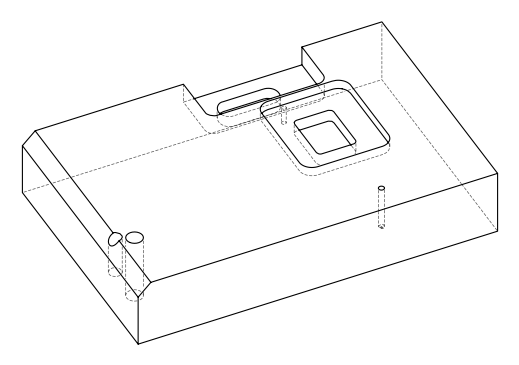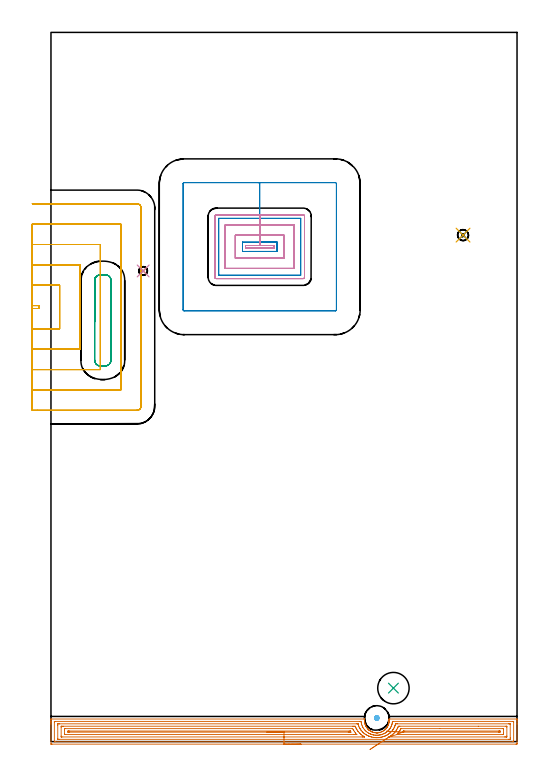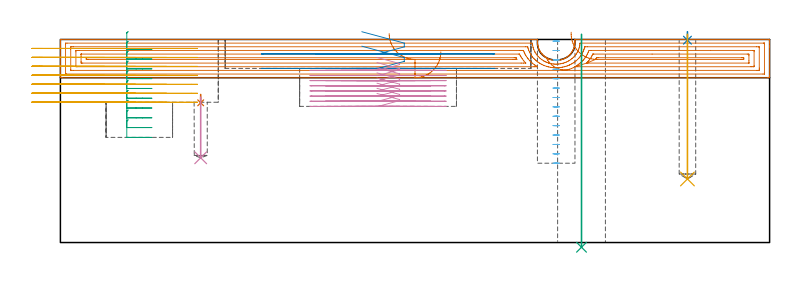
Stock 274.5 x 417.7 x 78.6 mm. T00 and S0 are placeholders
(PLAN: 11 operations, 9 tool changes, 48.8 min)
(1 AREA_MILL | FG_CHAMFER_SURFACE | UGT0205_001 | 13.25 min | 30067 mm3)
(2 MILL_RECTANGULAR_POCKET | POCKET_RECTANGULAR_STRAIGHT | UGT0201_006 | Follow Part, ap 7, ae 75% | 2.6 min | 135118 mm3)
(3 MILL_RECTANGULAR_POCKET_1 | POCKET_RECTANGULAR_STRAIGHT_1 | UGT0201_008 | Follow Part, ap 4, ae 75% | 3.52 min | 63625 mm3)
(4 MILL_RECTANGULAR_POCKET_2 | POCKET_RECTANGULAR_STRAIGHT_2 | NXT0201_009 | Follow Part, ap 2, ae 75% | 7.86 min | 40320 mm3)
(5 MILL_SLOT | SLOT_PARTIAL_RECTANGULAR | UGT0201_008 | Follow Part, ap 4, ae 75% | 20.2 min | 162502 mm3)
(6 MILL_BLIND_HOLE_FROM_SOLID_MATERIAL | STEP1POCKET | NXT0201_011 | Spiral | 0.67 min | 7564 mm3)
(7 SPOT_DRILL | STEP1POCKET_1 | NXT0321_9005460120000 | 0.03 min | 0 mm3)
(8 SPOT_DRILL_1 | STEP1POCKET_2 | NXT0321_9005460120000 | 0.03 min | 10 mm3)
(9 INDEXABLE_INSERT_DRILL_THROUGH_HOLE_FROM_SOLID | STEP1HOLE | NXT0302_008 | 0.33 min | 21091 mm3)
(10 DRILL_BLIND_HOLE_INTO_CENTER | STEP1POCKET_1 | NXT0301_022 | 0.1 min | 425 mm3)
(11 DRILL_BLIND_HOLE_INTO_CENTER_1 | STEP1POCKET_2 | UGT0301_186 | 0.23 min | 1664 mm3)
(TOOL UGT0205_001 | Chamfer Mill 20 x 3 x 45 deg. | D20 FL50 Z2)
(TOOL UGT0201_006 | End Mill 28 mm | D28 FL25 Z2)
(TOOL UGT0201_008 | End Mill 16 mm | D16 FL32 Z4)
(TOOL NXT0201_009 | ENDMILL 8mm [2P460-0800-NA 1630] | D8 FL26 Z6)
(TOOL NXT0201_011 | ENDMILL 12mm [2P460-1200-NA 1630] | D12 FL38 Z6)
(TOOL NXT0321_9005460120000 | NC Spot Drill, 142deg, 12mm, Carbide, Uncoated | D12 PA142 FL30 Z2)
(TOOL NXT0302_008 | Index. Insert Drill 18.5mm [880-D1850L25-05] | D18.5 PA176 FL93 Z2)
(TOOL NXT0301_022 | Carbide Drill 5.1mm [860.1-0510-015A1-MM 2214] | D5.1 PA140 FL28 Z2)
(TOOL UGT0301_186 | Twist Drill 6.4 mm | D6.4 PA118 FL61 Z2)
(OP 1 AREA_MILL)
G17 G21 G94 G90
T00 M6
G54
G17 G0 G90 X147.25 Y-1.5 S1061 M3
G43 Z88.6 H0
Z73.8
G94 G1 X147.212 Z72.928 F250.
X147.098 Z72.064
X146.909 Z71.212
X146.647 Z70.38
X146.313 Z69.574
X145.91 Z68.8
X145.442 Z68.064
X144.91 Z67.372
X144.321 Z66.729
X143.678 Z66.14
X142.986 Z65.608
X142.25 Z65.14
X141.476 Z64.737
X140.67 Z64.403
X139.838 Z64.141
X138.987 Z63.952
X138.122 Z63.838
X137.25 Z63.8
X0.614
X0.109 Y-1.495 Z63.803
X0.01 Y-1.492 Z63.806
X0. Y-1.388 Z63.909
Y10.284 Z75.578
Y10.832 Z76.129
Y11.161 Z76.457
Y11.709 Z77.005
Y12.037 Z77.332
Y12.694 Z77.994
Y13.011 Z78.31
X0.003 Y13.158 Z78.45
X0.01 Y13.298 Z78.589
X0.167 Y13.3 Z78.6
X184.582
X184.695 Y13.295 Z78.591
Y13.204 Z78.501
X184.693 Y13.156 Z78.453
X184.677 Y12.914 Z78.212
X184.666 Y12.756 Z78.054
X184.662 Y12.476 Z77.774
X184.659 Y12.309 Z77.608
X184.679 Y11.863 Z77.161
X184.713 Y11.547 Z76.844
X184.726 Y11.418 Z76.714
X184.77 Y11.161 Z76.455
X184.801 Y10.971 Z76.266
X184.809 Y10.937 Z76.232
X184.905 Y10.524 Z75.823
X185.028 Y10.122 Z75.421
X185.042 Y10.075 Z75.374
X185.206 Y9.633 Z74.929
X185.304 Y9.407 Z74.701
X185.32 Y9.369 Z74.664
X185.383 Y9.233 Z74.532
X185.442 Y9.107 Z74.406
X185.475 Y9.05 Z74.349
X185.521 Y8.969 Z74.266
X185.554 Y8.91 Z74.209
X185.651 Y8.739 Z74.038
X185.943 Y8.288 Z73.586
X186.262 Y7.848 Z73.145
X186.335 Y7.759 Z73.056
X186.368 Y7.723 Z73.021
X186.433 Y7.654 Z72.95
X186.486 Y7.595 Z72.894
X186.665 Y7.403 Z72.702
X186.705 Y7.361 Z72.658
X186.717 Y7.348 Z72.645
X187.12 Y6.954 Z72.253
X187.227 Y6.862 Z72.161
X187.261 Y6.836 Z72.135
X187.341 Y6.777 Z72.073
X187.48 Y6.669 Z71.969
X187.558 Y6.609 Z71.909
X187.666 Y6.529 Z71.826
X187.732 Y6.485 Z71.781
X187.856 Y6.401 Z71.696
X188.12 Y6.22 Z71.52
X188.134 Y6.212 Z71.512
X188.388 Y6.062 Z71.36
X188.6 Y5.954 Z71.25
X188.697 Y5.904 Z71.201
X188.948 Y5.786 Z71.086
X189.012 Y5.757 Z71.056
X189.087 Y5.728 Z71.027
X189.456 Y5.586 Z70.883
X189.493 Y5.574 Z70.871
X189.904 Y5.44 Z70.737
X190.349 Y5.328 Z70.624
X190.797 Y5.244 Z70.542
X191.409 Y5.171 Z70.466
X191.542 Y5.164 Z70.457
X191.549 Z70.456
X191.689 Y5.159
X191.96 Y5.163
X191.993 Y5.166 Z70.457
X192.143 Y5.17
X192.172 Y5.171
X192.391 Z70.466
X192.509 Y5.181 Z70.478
X192.582 Y5.189 Z70.483
X192.619 Y5.195 Z70.487
X192.889 Y5.228 Z70.526
X193.029 Y5.247 Z70.545
X193.474 Y5.333 Z70.629
X193.922 Y5.448 Z70.747
X194.367 Y5.591 Z70.891
X194.816 Y5.772 Z71.072
X195.089 Y5.9 Z71.2
X195.259 Y5.98 Z71.279
X195.298 Y6.001 Z71.299
X195.413 Y6.062 Z71.36
X195.787 Y6.29 Z71.587
X196.152 Y6.532 Z71.83
X196.42 Y6.738 Z72.037
X196.678 Y6.954 Z72.254
X197.044 Y7.295 Z72.595
X197.296 Y7.566 Z72.865
X197.533 Y7.846 Z73.146
X197.68 Y8.044 Z73.344
X197.936 Y8.391 Z73.69
X198.089 Y8.64 Z73.939
X198.149 Y8.739 Z74.038
X198.272 Y8.969 Z74.267
X198.385 Y9.181 Z74.48
X198.487 Y9.407 Z74.705
X198.588 Y9.632 Z74.93
X198.831 Y10.284 Z75.582
X198.87 Y10.424 Z75.723
X198.898 Y10.524 Z75.823
X198.952 Y10.762 Z76.06
X198.999 Y10.97 Z76.267
X199.03 Y11.161 Z76.455
X199.074 Y11.418 Z76.714
X199.093 Y11.597 Z76.894
X199.121 Y11.864 Z77.16
X199.129 Y12.037 Z77.334
X199.141 Y12.311 Z77.607
X199.137 Y12.561 Z77.857
X199.134 Y12.757 Z78.053
X199.123 Y12.914 Z78.208
X199.112 Y13.123 Z78.417
X199.108 Y13.297 Z78.589
X199.317 Y13.3 Z78.6
X274.333
X274.49 Y13.298 Z78.589
X274.497 Y13.158 Z78.45
X274.5 Y13.011 Z78.31
Y12.694 Z77.994
Y12.037 Z77.332
Y10.832 Z76.129
Y10.284 Z75.578
Y-0.84 Z64.457
X274.496 Y-1.114 Z64.183
X274.49 Y-1.492 Z63.805
X274.275 Y-1.496 Z63.802
X273.886 Y-1.5 Z63.8
X137.25
Y-0.086 Z65.214
X2.4 Y-0.085 Z65.215
X2.244 Y-0.084 Z65.216
X2.049 Y-0.079 Z65.221
X2.009 Y-0.077 Z65.223
X2.005 Y-0.05 Z65.25
X2.003 Y-0.019 Z65.281
X2. Y0.155 Z65.455
Y11.553 Z76.853
X2.001 Y11.684 Z76.984
X2.005 Y11.789 Z77.089
X2.01 Y11.857 Z77.157
X2.016 Y11.879 Z77.179
X2.555 Y11.885 Z77.185
X181.902
X182.058 Y11.884 Z77.184
X182.664 Y11.879 Z77.179
X182.748 Y11.207 Z76.507
X182.756 Y11.161 Z76.461
X182.795 Y10.922 Z76.222
X182.944 Y10.284 Z75.584
X182.997 Y10.086 Z75.386
X183.232 Y9.407 Z74.707
X183.54 Y8.677 Z73.977
X183.618 Y8.53 Z73.83
X183.688 Y8.404 Z73.704
X184.166 Y7.654 Z72.954
X184.582 Y7.089 Z72.389
X184.865 Y6.777 Z72.077
X185.475 Y6.16 Z71.46
X185.773 Y5.9 Z71.2
X186.368 Y5.458 Z70.758
X187.041 Y5.023 Z70.323
X187.261 Y4.9 Z70.2
X187.534 Y4.755 Z70.055
X187.948 Y4.567 Z69.867
X188.154 Y4.481 Z69.781
X188.296 Y4.426 Z69.726
X188.605 Y4.313 Z69.613
X189.038 Y4.164 Z69.464
X189.047 Y4.161 Z69.461
X189.095 Y4.146 Z69.446
X189.767 Y3.981 Z69.281
X189.94 Y3.946 Z69.246
X190.19 Y3.9 Z69.2
X190.833 Y3.811 Z69.111
X191.219 Y3.767 Z69.067
X191.726 Y3.751 Z69.051
X192.124 Y3.756 Z69.056
X192.619 Y3.771 Z69.071
X192.967 Y3.805 Z69.105
X193.512 Y3.881 Z69.181
X193.739 Y3.923 Z69.223
X194.043 Y3.982 Z69.282
X194.405 Y4.068 Z69.368
X194.468 Y4.084 Z69.384
X194.696 Y4.146 Z69.446
X195.212 Y4.315 Z69.615
X195.298 Y4.346 Z69.646
X195.787 Y4.544 Z69.844
X196.191 Y4.728 Z70.028
X196.394 Y4.824 Z70.124
X196.761 Y5.023 Z70.323
X196.963 Y5.143 Z70.443
X197.084 Y5.218 Z70.518
X197.497 Y5.494 Z70.794
X197.977 Y5.852 Z71.152
X198.004 Y5.873 Z71.173
X198.035 Y5.9 Z71.2
X198.469 Y6.294 Z71.594
X198.87 Y6.687 Z71.987
X198.914 Y6.734 Z72.034
X198.952 Y6.777 Z72.077
X199.314 Y7.218 Z72.518
X199.646 Y7.654 Z72.954
X199.695 Y7.721 Z73.021
X199.763 Y7.82 Z73.12
X200.027 Y8.271 Z73.571
X200.165 Y8.53 Z73.83
X200.327 Y8.854 Z74.154
X200.569 Y9.407 Z74.707
X200.594 Y9.468 Z74.768
X200.656 Y9.632 Z74.932
X200.816 Y10.127 Z75.427
X200.859 Y10.284 Z75.584
X200.982 Y10.841 Z76.141
X201.035 Y11.161 Z76.461
X201.115 Y11.732 Z77.032
X201.13 Y11.833 Z77.133
X201.142 Y11.879 Z77.179
X201.704 Y11.885 Z77.185
X272.1
X272.256 Y11.884 Z77.184
X272.451 Y11.879 Z77.179
X272.491 Y11.877 Z77.177
X272.495 Y11.85 Z77.15
X272.497 Y11.819 Z77.119
X272.5 Y11.645 Z76.945
Y0.247 Z65.547
X272.499 Y0.116 Z65.416
X272.495 Y0.011 Z65.311
X272.49 Y-0.057 Z65.243
X272.484 Y-0.079 Z65.221
X271.945 Y-0.086 Z65.214
X137.25
Y1.328 Z66.628
X5.079 Y1.329 Z66.629
X4.374 Y1.331 Z66.631
X4.186 Y1.335 Z66.635
X4.01 Y1.34 Z66.64
X4.005 Y1.516 Z66.816
X4.001 Y1.698 Z66.998
X4. Y9.589 Z74.889
X4.005 Y10.284 Z75.584
X4.007 Y10.46 Z75.76
X4.186 Y10.464 Z75.764
X4.889 Y10.47 Z75.77
X5.079 Y10.471 Z75.771
X180.116
X180.82 Y10.47 Z75.77
X180.856 Y10.468 Z75.768
X180.86 Y10.466 Z75.766
X180.881 Y10.41 Z75.71
X180.913 Y10.284 Z75.584
X181.009 Y9.889 Z75.189
X181.169 Y9.407 Z74.707
X181.25 Y9.171 Z74.471
X181.519 Y8.53 Z73.83
X181.635 Y8.261 Z73.561
X181.902 Y7.763 Z73.063
X181.969 Y7.654 Z72.954
X182.073 Y7.486 Z72.786
X182.413 Y6.972 Z72.272
X182.554 Y6.777 Z72.077
X182.795 Y6.452 Z71.752
X183.292 Y5.9 Z71.2
X183.688 Y5.495 Z70.795
X183.933 Y5.26 Z70.56
X184.203 Y5.023 Z70.323
X184.582 Y4.733 Z70.033
X184.923 Y4.48 Z69.78
X185.419 Y4.146 Z69.446
X185.475 Y4.11 Z69.41
X185.581 Y4.042 Z69.342
X186.144 Y3.727 Z69.027
X186.368 Y3.611 Z68.911
X187.118 Y3.27 Z68.57
X187.261 Y3.212 Z68.512
X187.358 Y3.174 Z68.474
X188.154 Y2.902 Z68.202
X188.679 Y2.754 Z68.054
X189.047 Y2.661 Z67.961
X189.822 Y2.508 Z67.808
X189.94 Y2.49 Z67.79
X190.648 Y2.393 Z67.693
X190.833 Y2.373 Z67.673
X190.855 Y2.371 Z67.671
X191.306 Y2.349 Z67.649
X191.726 Y2.333 Z67.633
X191.787 Y2.332 Z67.632
X192.619 Y2.35 Z67.65
X192.661 Y2.352 Z67.652
X193.194 Y2.393 Z67.693
X193.476 Y2.428 Z67.728
X193.512 Y2.433 Z67.733
X193.908 Y2.495 Z67.795
X194.241 Y2.554 Z67.854
X194.405 Y2.586 Z67.886
X194.97 Y2.715 Z68.015
X195.298 Y2.8 Z68.1
X195.665 Y2.909 Z68.209
X196.191 Y3.082 Z68.382
X196.33 Y3.134 Z68.434
X196.677 Y3.27 Z68.57
X196.96 Y3.392 Z68.692
X197.084 Y3.448 Z68.748
X197.563 Y3.676 Z68.976
X197.977 Y3.901 Z69.201
X198.134 Y3.993 Z69.293
X198.384 Y4.146 Z69.446
X198.87 Y4.466 Z69.766
X199.192 Y4.707 Z70.007
X199.598 Y5.023 Z70.323
X199.687 Y5.098 Z70.398
X199.763 Y5.165 Z70.465
X200.147 Y5.523 Z70.823
X200.529 Y5.9 Z71.2
X200.591 Y5.964 Z71.264
X200.656 Y6.036 Z71.336
X200.993 Y6.447 Z71.747
X201.25 Y6.777 Z72.077
X201.377 Y6.946 Z72.246
X201.549 Y7.187 Z72.487
X201.728 Y7.478 Z72.778
X201.829 Y7.654 Z72.954
X202.044 Y8.045 Z73.345
X202.281 Y8.53 Z73.83
X202.332 Y8.639 Z73.939
X202.442 Y8.895 Z74.195
X202.584 Y9.268 Z74.568
X202.631 Y9.407 Z74.707
X202.8 Y9.933 Z75.233
X202.928 Y10.434 Z75.734
X202.937 Y10.456 Z75.756
X202.941 Y10.463 Z75.763
X202.955 Y10.465 Z75.765
X203.146 Y10.47 Z75.77
X203.335 Y10.471 Z75.771
X204.037 Y10.472 Z75.772
X269.421 Y10.471 Z75.771
X270.126 Y10.469 Z75.769
X270.314 Y10.465 Z75.765
X270.49 Y10.46 Z75.76
X270.495 Y10.284 Z75.584
X270.499 Y10.103 Z75.403
X270.5 Y2.211 Z67.511
X270.495 Y1.516 Z66.816
X270.493 Y1.34 Z66.64
X270.314 Y1.335 Z66.635
X269.611 Y1.33 Z66.63
X269.421 Y1.329 Z66.629
X137.25 Y1.328 Z66.628
Y2.743 Z68.043
X6.508
X6.137 Y2.747 Z68.047
X6.07 Y2.75 Z68.05
X6.01 Y2.755 Z68.055
X6.008 Y2.847 Z68.147
X6. Y3.242 Z68.542
X6.001 Y8.53 Z73.83
X6.01 Y8.955 Z74.255
X6.016 Y9.051 Z74.351
X6.15 Y9.053 Z74.353
X6.33 Y9.056 Z74.356
X6.865 Y9.057 Z74.357
X7.221
X177.793
X178.33 Y9.056 Z74.356
X178.689 Y9.055 Z74.355
X179.223 Y9.05 Z74.35
X179.431 Y8.53 Z73.83
X179.566 Y8.193 Z73.493
X179.719 Y7.855 Z73.155
X179.824 Y7.654 Z72.954
X180.116 Y7.128 Z72.428
X180.342 Y6.777 Z72.077
X180.75 Y6.154 Z71.454
X180.94 Y5.9 Z71.2
X181.009 Y5.811 Z71.111
X181.718 Y5.023 Z70.323
X181.902 Y4.832 Z70.132
X182.252 Y4.49 Z69.79
X182.634 Y4.146 Z69.446
X182.795 Y4.015 Z69.315
X183.407 Y3.546 Z68.846
X183.688 Y3.354 Z68.654
X183.817 Y3.27 Z68.57
X184.174 Y3.042 Z68.342
X184.582 Y2.784 Z68.084
X184.621 Y2.749 Z68.049
X184.582 Y2.748 Z68.048
X184.223 Y2.744 Z68.044
X183.688 Y2.743 Z68.043
X183.332
X137.25
Y4.157 Z69.457
X8.641
X8.209 Y4.164 Z69.464
X8.01 Y4.171 Z69.471
X8.007 Y4.286 Z69.586
X8.001 Y4.785 Z70.085
X8. Y6.777 Z72.077
X8.002 Y7.414 Z72.714
X8.009 Y7.628 Z72.928
X8.012 Y7.637 Z72.937
X8.018 Y7.639 Z72.939
X8.045 Y7.642 Z72.942
X8.1 Y7.643 Z72.943
X8.21
X177.448
X177.66 Y7.636 Z72.936
X177.707 Y7.628 Z72.928
X177.941 Y7.159 Z72.459
X178.16 Y6.777 Z72.077
X178.33 Y6.487 Z71.787
X178.717 Y5.9 Z71.2
X179.223 Y5.178 Z70.478
X179.351 Y5.023 Z70.323
X180.116 Y4.163 Z69.463
Y4.16 Z69.46
X180.104 Y4.159 Z69.459
X179.223 Y4.157 Z69.457
X178.341
X137.25
Y5.571 Z70.871
X10.772
X10.437 Y5.573 Z70.873
X10.103 Y5.576 Z70.876
X10.016 Y5.578 Z70.878
X10.01 Y5.643 Z70.943
X10.005 Y5.757 Z71.057
X10.003 Y5.9 Z71.2
X10.007 Y6.115 Z71.415
X10.01 Y6.216 Z71.516
X10.109 Y6.222 Z71.522
X10.437 Y6.225 Z71.525
X10.996 Y6.228 Z71.528
X175.651 Y6.229 Z71.529
X176.211 Y6.227 Z71.527
X176.287 Y6.224 Z71.524
X176.301 Y6.222 Z71.522
X176.322 Y6.198 Z71.498
X176.344 Y6.166 Z71.466
X176.702 Y5.58 Z70.88
X176.544 Y5.577 Z70.877
X175.985 Y5.572 Z70.872
X175.651 Y5.571 Z70.871
X175.093
X137.25
X136.378 Z70.909
X135.514 Z71.023
X134.662 Z71.212
X133.83 Z71.474
X133.024 Z71.808
X132.25 Z72.211
X131.514 Z72.68
X130.822 Z73.211
X130.179 Z73.8
X129.59 Z74.443
X129.058 Z75.135
X128.59 Z75.871
X128.187 Z76.645
X127.853 Z77.451
X127.591 Z78.283
X127.402 Z79.135
X127.288 Z80.
X127.25 Z80.871
G0 Z88.6
X187.808 Y-4.699
Z72.006
G1 X188.186 Y-4.451 Z71.261
X188.618 Y-4.168 Z70.557
X189.099 Y-3.853 Z69.901
X189.625 Y-3.507 Z69.298
X190.194 Y-3.134 Z68.752
X190.801 Y-2.736 Z68.267
X191.44 Y-2.316 Z67.847
X192.108 Y-1.878 Z67.496
X192.799 Y-1.425 Z67.216
X193.507 Y-0.96 Z67.008
X194.228 Y-0.487 Z66.875
X194.956 Y-0.01 Z66.818
X195.685 Y0.469 Z66.837
X196.41 Y0.944 Z66.932
X197.126 Y1.414 Z67.102
X197.826 Y1.873 Z67.347
X198.506 Y2.319 Z67.663
X199.16 Y2.748 Z68.048
X199.185 Y2.765 Z68.065
X199.244 Y2.8 Z68.1
X199.309 Y2.839 Z68.139
X199.576 Y3.001 Z68.301
X199.763 Y3.116 Z68.416
X199.858 Y3.177 Z68.477
X199.997 Y3.27 Z68.57
X200.382 Y3.539 Z68.839
X200.656 Y3.741 Z69.041
X200.886 Y3.921 Z69.221
X201.163 Y4.146 Z69.446
X201.368 Y4.324 Z69.624
X201.549 Y4.487 Z69.787
X201.825 Y4.752 Z70.052
X202.098 Y5.023 Z70.323
X202.264 Y5.198 Z70.498
X202.442 Y5.394 Z70.694
X202.673 Y5.674 Z70.974
X202.852 Y5.9 Z71.2
X203.058 Y6.172 Z71.472
X203.335 Y6.548 Z71.848
X203.426 Y6.688 Z71.988
X203.479 Y6.777 Z72.077
X203.751 Y7.246 Z72.546
X203.969 Y7.654 Z72.954
X204.055 Y7.824 Z73.124
X204.229 Y8.186 Z73.486
X204.332 Y8.428 Z73.728
X204.375 Y8.53 Z73.83
X204.592 Y9.05 Z74.35
X205.122 Y9.054 Z74.354
X205.479 Y9.056 Z74.356
X251.672 Y9.057 Z74.357
X267.992
X268.363 Y9.053 Z74.353
X268.43 Y9.05 Z74.35
X268.49 Y9.045 Z74.345
X268.492 Y8.953 Z74.253
X268.5 Y8.558 Z73.858
X268.499 Y3.27 Z68.57
X268.49 Y2.845 Z68.145
X268.484 Y2.749 Z68.049
X268.351 Y2.747 Z68.047
X268.17 Y2.744 Z68.044
X267.635 Y2.743 Z68.043
X267.279
X199.3
X199.228 Y2.744 Z68.044
X199.17 Y2.746 Z68.046
X199.16 Y2.748 Z68.048
X203.716 Y4.164 Z69.464
X203.734 Y4.189 Z69.489
X203.765 Y4.226 Z69.526
X204.153 Y4.661 Z69.961
X204.229 Y4.747 Z70.047
X204.354 Y4.9 Z70.2
X204.452 Y5.023 Z70.323
X204.739 Y5.399 Z70.699
X205.117 Y5.9 Z71.2
X205.122 Y5.906 Z71.206
X205.45 Y6.454 Z71.754
X205.638 Y6.777 Z72.077
X205.768 Y7.019 Z72.319
X206.015 Y7.498 Z72.798
X206.069 Y7.6 Z72.9
X206.089 Y7.635 Z72.935
X206.136 Y7.637 Z72.937
X206.246 Y7.64 Z72.94
X206.466 Y7.642 Z72.942
X229.019 Y7.643 Z72.943
X265.86
X266.291 Y7.636 Z72.936
X266.49 Y7.629 Z72.929
X266.493 Y7.514 Z72.814
X266.499 Y7.015 Z72.315
X266.5 Y5.023 Z70.323
X266.498 Y4.386 Z69.686
X266.491 Y4.172 Z69.472
X266.488 Y4.163 Z69.463
X266.482 Y4.161 Z69.461
X266.455 Y4.158 Z69.458
X266.4 Y4.157 Z69.457
X266.29
X204.218
X203.716 Y4.164 Z69.464
X207.127 Y5.577 Z70.877
X207.159 Y5.653 Z70.953
X207.305 Y5.9 Z71.2
X207.489 Y6.206 Z71.506
X207.512 Y6.222 Z71.522
X207.55 Y6.225 Z71.525
X207.633 Y6.227 Z71.527
X207.801 Y6.228 Z71.528
X208.359 Y6.229 Z71.529
X263.728
X264.063 Y6.227 Z71.527
X264.397 Y6.224 Z71.524
X264.484 Y6.222 Z71.522
X264.49 Y6.157 Z71.457
X264.495 Y6.043 Z71.343
X264.497 Y5.9 Z71.2
X264.493 Y5.686 Z70.986
X264.49 Y5.584 Z70.884
X264.391 Y5.578 Z70.878
X264.063 Y5.575 Z70.875
X263.504 Y5.572 Z70.872
X207.801 Y5.571 Z70.871
X207.241 Y5.573 Z70.873
X207.176 Y5.575 Z70.875
X207.127 Y5.577 Z70.877
X206.26 Y5.624 Z70.963
X205.404 Y5.671 Z71.123
X204.565 Y5.717 Z71.358
X203.75 Y5.761 Z71.665
X202.964 Y5.804 Z72.042
X202.214 Y5.844 Z72.486
X201.506 Y5.883 Z72.994
X200.845 Y5.919 Z73.562
X200.235 Y5.952 Z74.185
X199.683 Y5.982 Z74.859
X199.19 Y6.009 Z75.579
X198.763 Y6.032 Z76.339
X198.403 Y6.051 Z77.134
X198.114 Y6.067 Z77.957
X197.897 Y6.079 Z78.802
X197.755 Y6.087 Z79.662
X197.688 Y6.09 Z80.532
X197.698 Z81.404
G0 Z88.6
M5
M2
(OP 2 MILL_RECTANGULAR_POCKET)
G17 G21 G94 G90
T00 M6
G54
G17 G0 G90 X116.655 Y288.7 S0 M3
G43 Z88.6 H0
Z81.6
G94 G1 X133.1 Z77.193 F250.
Y294.2 Z75.72
X122.95 Z73.
X112.8 F500.
Y288.7
X133.1
Y294.2
X122.95
Y308.2
X98.8
Y274.7
X147.1
Y308.2
X122.95
Y329.2
X78.4
G3 X77.8 Y328.6 R0.6
G1 Y254.3
G3 X78.4 Y253.7 R0.6
G1 X167.5
G3 X168.1 Y254.3 R0.6
G1 Y328.6
G3 X167.5 Y329.2 R0.6
G1 X122.95
X121.95
G0 X116.655 Y288.7 Z76.
G1 X133.1 Z71.593 F250.
Y294.2 Z70.12
X122.95 Z67.4
X112.8 F500.
Y288.7
X133.1
Y294.2
X122.95
Y308.2
X98.8
Y274.7
X147.1
Y308.2
X122.95
Y329.2
X78.4
G3 X77.8 Y328.6 R0.6
G1 Y254.3
G3 X78.4 Y253.7 R0.6
G1 X167.5
G3 X168.1 Y254.3 R0.6
G1 Y328.6
G3 X167.5 Y329.2 R0.6
G1 X122.95
X121.95
G0 Z88.6
M5
M2
(OP 3 MILL_RECTANGULAR_POCKET_1)
G17 G21 G94 G90
T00 M6
G54
G17 G0 G90 X26.266 Y273.33 S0 M3
G43 Z88.6 H0
Z81.6
G94 G1 X26.123 Y273.104 Z81.528 F250.
X25.908 Y272.622 Z81.387
X25.766 Y272.113 Z81.245
X25.7 Y271.59 Z81.104
Y271.4 Z81.053
Y248.1 Z74.81
Y224.8 F500.
G3 X29.3 Y221.2 R3.6
G1 X31.8
G3 X35.4 Y224.8 R3.6
G1 Y271.4
G3 X31.8 Y275. R3.6
G1 X29.3
G3 X25.7 Y271.4 R3.6
G1 Y248.1
Y247.1
G0 X26.266 Y273.33 Z77.81
G1 X26.123 Y273.104 Z77.738 F250.
X25.908 Y272.622 Z77.597
X25.766 Y272.113 Z77.455
X25.7 Y271.59 Z77.314
Y271.4 Z77.263
Y248.1 Z71.02
Y224.8 F500.
G3 X29.3 Y221.2 R3.6
G1 X31.8
G3 X35.4 Y224.8 R3.6
G1 Y271.4
G3 X31.8 Y275. R3.6
G1 X29.3
G3 X25.7 Y271.4 R3.6
G1 Y248.1
Y247.1
G0 X26.266 Y273.33 Z74.02
G1 X26.123 Y273.104 Z73.948 F250.
X25.908 Y272.622 Z73.807
X25.766 Y272.113 Z73.665
X25.7 Y271.59 Z73.524
Y271.4 Z73.473
Y248.1 Z67.23
Y224.8 F500.
G3 X29.3 Y221.2 R3.6
G1 X31.8
G3 X35.4 Y224.8 R3.6
G1 Y271.4
G3 X31.8 Y275. R3.6
G1 X29.3
G3 X25.7 Y271.4 R3.6
G1 Y248.1
Y247.1
G0 X26.266 Y273.33 Z70.23
G1 X26.123 Y273.104 Z70.158 F250.
X25.908 Y272.622 Z70.017
X25.766 Y272.113 Z69.875
X25.7 Y271.59 Z69.734
Y271.4 Z69.683
Y248.1 Z63.44
Y224.8 F500.
G3 X29.3 Y221.2 R3.6
G1 X31.8
G3 X35.4 Y224.8 R3.6
G1 Y271.4
G3 X31.8 Y275. R3.6
G1 X29.3
G3 X25.7 Y271.4 R3.6
G1 Y248.1
Y247.1
G0 X26.266 Y273.33 Z66.44
G1 X26.123 Y273.104 Z66.368 F250.
X25.908 Y272.622 Z66.227
X25.766 Y272.113 Z66.085
X25.7 Y271.59 Z65.944
Y271.4 Z65.893
Y248.1 Z59.65
Y224.8 F500.
G3 X29.3 Y221.2 R3.6
G1 X31.8
G3 X35.4 Y224.8 R3.6
G1 Y271.4
G3 X31.8 Y275. R3.6
G1 X29.3
G3 X25.7 Y271.4 R3.6
G1 Y248.1
Y247.1
G0 X26.266 Y273.33 Z62.65
G1 X26.123 Y273.104 Z62.578 F250.
X25.908 Y272.622 Z62.437
X25.766 Y272.113 Z62.295
X25.7 Y271.59 Z62.154
Y271.4 Z62.103
Y248.1 Z55.86
Y224.8 F500.
G3 X29.3 Y221.2 R3.6
G1 X31.8
G3 X35.4 Y224.8 R3.6
G1 Y271.4
G3 X31.8 Y275. R3.6
G1 X29.3
G3 X25.7 Y271.4 R3.6
G1 Y248.1
Y247.1
G0 X26.266 Y273.33 Z58.86
G1 X26.123 Y273.104 Z58.788 F250.
X25.908 Y272.622 Z58.647
X25.766 Y272.113 Z58.505
X25.7 Y271.59 Z58.364
Y271.4 Z58.313
Y248.1 Z52.07
Y224.8 F500.
G3 X29.3 Y221.2 R3.6
G1 X31.8
G3 X35.4 Y224.8 R3.6
G1 Y271.4
G3 X31.8 Y275. R3.6
G1 X29.3
G3 X25.7 Y271.4 R3.6
G1 Y248.1
Y247.1
G0 X26.266 Y273.33 Z55.07
G1 X26.123 Y273.104 Z54.998 F250.
X25.908 Y272.622 Z54.857
X25.766 Y272.113 Z54.715
X25.7 Y271.59 Z54.574
Y271.4 Z54.523
Y248.1 Z48.28
Y224.8 F500.
G3 X29.3 Y221.2 R3.6
G1 X31.8
G3 X35.4 Y224.8 R3.6
G1 Y271.4
G3 X31.8 Y275. R3.6
G1 X29.3
G3 X25.7 Y271.4 R3.6
G1 Y248.1
Y247.1
G0 X26.266 Y273.33 Z51.28
G1 X26.123 Y273.104 Z51.208 F250.
X25.908 Y272.622 Z51.067
X25.766 Y272.113 Z50.925
X25.7 Y271.59 Z50.784
Y271.4 Z50.733
Y248.1 Z44.49
Y224.8 F500.
G3 X29.3 Y221.2 R3.6
G1 X31.8
G3 X35.4 Y224.8 R3.6
G1 Y271.4
G3 X31.8 Y275. R3.6
G1 X29.3
G3 X25.7 Y271.4 R3.6
G1 Y248.1
Y247.1
G0 X26.266 Y273.33 Z47.49
G1 X26.123 Y273.104 Z47.418 F250.
X25.908 Y272.622 Z47.277
X25.766 Y272.113 Z47.136
X25.7 Y271.59 Z46.994
Y271.4 Z46.943
Y248.1 Z40.7
Y224.8 F500.
G3 X29.3 Y221.2 R3.6
G1 X31.8
G3 X35.4 Y224.8 R3.6
G1 Y271.4
G3 X31.8 Y275. R3.6
G1 X29.3
G3 X25.7 Y271.4 R3.6
G1 Y248.1
Y247.1
G0 Z88.6
M5
M2
(OP 4 MILL_RECTANGULAR_POCKET_2)
G17 G21 G94 G90
T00 M6
G54
G17 G0 G90 X122.518 Y290.7 S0 M3
G43 Z88.6 H1
Z71.638
G94 G1 X131.3 Z69.285 F250.
Y292.2 Z68.883
X122.95 Z66.646
X114.6 F500.
Y290.7
X131.3
Y292.2
X122.95
Y298.2
X108.6
Y284.7
X137.3
Y298.2
X122.95
Y304.2
X102.6
Y278.7
X143.3
Y304.2
X122.95
Y310.2
X97.3
G3 X96.6 Y309.5 R0.7
G1 Y273.4
G3 X97.3 Y272.7 R0.7
G1 X148.6
G3 X149.3 Y273.4 R0.7
G1 Y309.5
G3 X148.6 Y310.2 R0.7
G1 X122.95
X121.95
G0 X122.518 Y290.7 Z69.646
G1 X131.3 Z67.293 F250.
Y292.2 Z66.891
X122.95 Z64.654
X114.6 F500.
Y290.7
X131.3
Y292.2
X122.95
Y298.2
X108.6
Y284.7
X137.3
Y298.2
X122.95
Y304.2
X102.6
Y278.7
X143.3
Y304.2
X122.95
Y310.2
X97.3
G3 X96.6 Y309.5 R0.7
G1 Y273.4
G3 X97.3 Y272.7 R0.7
G1 X148.6
G3 X149.3 Y273.4 R0.7
G1 Y309.5
G3 X148.6 Y310.2 R0.7
G1 X122.95
X121.95
G0 X122.518 Y290.7 Z67.654
G1 X131.3 Z65.301 F250.
Y292.2 Z64.899
X122.95 Z62.662
X114.6 F500.
Y290.7
X131.3
Y292.2
X122.95
Y298.2
X108.6
Y284.7
X137.3
Y298.2
X122.95
Y304.2
X102.6
Y278.7
X143.3
Y304.2
X122.95
Y310.2
X97.3
G3 X96.6 Y309.5 R0.7
G1 Y273.4
G3 X97.3 Y272.7 R0.7
G1 X148.6
G3 X149.3 Y273.4 R0.7
G1 Y309.5
G3 X148.6 Y310.2 R0.7
G1 X122.95
X121.95
G0 X122.518 Y290.7 Z65.662
G1 X131.3 Z63.309 F250.
Y292.2 Z62.907
X122.95 Z60.669
X114.6 F500.
Y290.7
X131.3
Y292.2
X122.95
Y298.2
X108.6
Y284.7
X137.3
Y298.2
X122.95
Y304.2
X102.6
Y278.7
X143.3
Y304.2
X122.95
Y310.2
X97.3
G3 X96.6 Y309.5 R0.7
G1 Y273.4
G3 X97.3 Y272.7 R0.7
G1 X148.6
G3 X149.3 Y273.4 R0.7
G1 Y309.5
G3 X148.6 Y310.2 R0.7
G1 X122.95
X121.95
G0 X122.518 Y290.7 Z63.669
G1 X131.3 Z61.316 F250.
Y292.2 Z60.914
X122.95 Z58.677
X114.6 F500.
Y290.7
X131.3
Y292.2
X122.95
Y298.2
X108.6
Y284.7
X137.3
Y298.2
X122.95
Y304.2
X102.6
Y278.7
X143.3
Y304.2
X122.95
Y310.2
X97.3
G3 X96.6 Y309.5 R0.7
G1 Y273.4
G3 X97.3 Y272.7 R0.7
G1 X148.6
G3 X149.3 Y273.4 R0.7
G1 Y309.5
G3 X148.6 Y310.2 R0.7
G1 X122.95
X121.95
G0 X122.518 Y290.7 Z61.677
G1 X131.3 Z59.324 F250.
Y292.2 Z58.922
X122.95 Z56.685
X114.6 F500.
Y290.7
X131.3
Y292.2
X122.95
Y298.2
X108.6
Y284.7
X137.3
Y298.2
X122.95
Y304.2
X102.6
Y278.7
X143.3
Y304.2
X122.95
Y310.2
X97.3
G3 X96.6 Y309.5 R0.7
G1 Y273.4
G3 X97.3 Y272.7 R0.7
G1 X148.6
G3 X149.3 Y273.4 R0.7
G1 Y309.5
G3 X148.6 Y310.2 R0.7
G1 X122.95
X121.95
G0 X122.518 Y290.7 Z59.685
G1 X131.3 Z57.332 F250.
Y292.2 Z56.93
X122.95 Z54.692
X114.6 F500.
Y290.7
X131.3
Y292.2
X122.95
Y298.2
X108.6
Y284.7
X137.3
Y298.2
X122.95
Y304.2
X102.6
Y278.7
X143.3
Y304.2
X122.95
Y310.2
X97.3
G3 X96.6 Y309.5 R0.7
G1 Y273.4
G3 X97.3 Y272.7 R0.7
G1 X148.6
G3 X149.3 Y273.4 R0.7
G1 Y309.5
G3 X148.6 Y310.2 R0.7
G1 X122.95
X121.95
G0 X122.518 Y290.7 Z57.692
G1 X131.3 Z55.339 F250.
Y292.2 Z54.937
X122.95 Z52.7
X114.6 F500.
Y290.7
X131.3
Y292.2
X122.95
Y298.2
X108.6
Y284.7
X137.3
Y298.2
X122.95
Y304.2
X102.6
Y278.7
X143.3
Y304.2
X122.95
Y310.2
X97.3
G3 X96.6 Y309.5 R0.7
G1 Y273.4
G3 X97.3 Y272.7 R0.7
G1 X148.6
G3 X149.3 Y273.4 R0.7
G1 Y309.5
G3 X148.6 Y310.2 R0.7
G1 X122.95
X121.95
G0 Z88.6
M5
M2
(OP 5 MILL_SLOT)
G17 G21 G94 G90
T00 M6
G54
G17 G0 G90 X-11. Y255.1 S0 M3
G43 Z88.6 H0
Z75.128
G94 G1 X-8. F250.
X-6.9
Y256.8
X-8.
X-11.
Y243.1
X-8.
X5.1 F500.
Y268.8
X-8.
X-11. F250.
Y231.1
X-8.
X17.1 F500.
Y280.8
X-8.
X-11. F250.
Y219.1
X-8.
X29.1 F500.
Y221.21
Y224.21 F250.
Y271.99 F500.
Y274.99 F250.
Y292.8 F500.
X-8.
X-11. F250.
Y207.1
X-8.
X41.1 F500.
Y304.8
X-8.
X-11. F250.
Y195.1
X-8.
X50.6 F500.
G3 X53.1 Y197.6 R2.5
G1 Y314.3
G3 X50.6 Y316.8 R2.5
G1 X-8.
X-11. F250.
G0 Y255.1 Z71.657
G1 X-8.
X-6.9
Y256.8
X-8.
X-11.
Y243.1
X-8.
X5.1 F500.
Y268.8
X-8.
X-11. F250.
Y231.1
X-8.
X17.1 F500.
Y280.8
X-8.
X-11. F250.
Y219.1
X-8.
X29.1 F500.
Y221.21
Y224.21 F250.
Y271.99 F500.
Y274.99 F250.
Y292.8 F500.
X-8.
X-11. F250.
Y207.1
X-8.
X41.1 F500.
Y304.8
X-8.
X-11. F250.
Y195.1
X-8.
X50.6 F500.
G3 X53.1 Y197.6 R2.5
G1 Y314.3
G3 X50.6 Y316.8 R2.5
G1 X-8.
X-11. F250.
G0 Y255.1 Z68.186
G1 X-8.
X-6.9
Y256.8
X-8.
X-11.
Y243.1
X-8.
X5.1 F500.
Y268.8
X-8.
X-11. F250.
Y231.1
X-8.
X17.1 F500.
Y280.8
X-8.
X-11. F250.
Y219.1
X-8.
X29.1 F500.
Y221.21
Y224.21 F250.
Y271.99 F500.
Y274.99 F250.
Y292.8 F500.
X-8.
X-11. F250.
Y207.1
X-8.
X41.1 F500.
Y304.8
X-8.
X-11. F250.
Y195.1
X-8.
X50.6 F500.
G3 X53.1 Y197.6 R2.5
G1 Y314.3
G3 X50.6 Y316.8 R2.5
G1 X-8.
X-11. F250.
G0 Y255.1 Z64.714
G1 X-8.
X-6.9
Y256.8
X-8.
X-11.
Y243.1
X-8.
X5.1 F500.
Y268.8
X-8.
X-11. F250.
Y231.1
X-8.
X17.1 F500.
Y280.8
X-8.
X-11. F250.
Y219.1
X-8.
X29.1 F500.
Y221.21
Y224.21 F250.
Y271.99 F500.
Y274.99 F250.
Y292.8 F500.
X-8.
X-11. F250.
Y207.1
X-8.
X41.1 F500.
Y304.8
X-8.
X-11. F250.
Y195.1
X-8.
X50.6 F500.
G3 X53.1 Y197.6 R2.5
G1 Y314.3
G3 X50.6 Y316.8 R2.5
G1 X-8.
X-11. F250.
G0 Y255.1 Z61.243
G1 X-8.
X-6.9
Y256.8
X-8.
X-11.
Y243.1
X-8.
X5.1 F500.
Y268.8
X-8.
X-11. F250.
Y231.1
X-8.
X17.1 F500.
Y280.8
X-8.
X-11. F250.
Y219.1
X-8.
X29.1 F500.
Y221.21
Y224.21 F250.
Y271.99 F500.
Y274.99 F250.
Y292.8 F500.
X-8.
X-11. F250.
Y207.1
X-8.
X41.1 F500.
Y304.8
X-8.
X-11. F250.
Y195.1
X-8.
X50.6 F500.
G3 X53.1 Y197.6 R2.5
G1 Y314.3
G3 X50.6 Y316.8 R2.5
G1 X-8.
X-11. F250.
G0 Y255.1 Z57.771
G1 X-8.
X-6.9
Y256.8
X-8.
X-11.
Y243.1
X-8.
X5.1 F500.
Y268.8
X-8.
X-11. F250.
Y231.1
X-8.
X17.1 F500.
Y280.8
X-8.
X-11. F250.
Y219.1
X-8.
X29.1 F500.
Y221.21
Y224.21 F250.
Y271.99 F500.
Y274.99 F250.
Y292.8 F500.
X-8.
X-11. F250.
Y207.1
X-8.
X41.1 F500.
Y304.8
X-8.
X-11. F250.
Y195.1
X-8.
X50.6 F500.
G3 X53.1 Y197.6 R2.5
G1 Y314.3
G3 X50.6 Y316.8 R2.5
G1 X-8.
X-11. F250.
G0 Y255.1 Z54.3
G1 X-8.
X-6.9
Y256.8
X-8.
X-11.
Y243.1
X-8.
X5.1 F500.
Y268.8
X-8.
X-11. F250.
Y231.1
X-8.
X17.1 F500.
Y280.8
X-8.
X-11. F250.
Y219.1
X-8.
X29.1 F500.
Y221.21
Y224.21 F250.
Y271.99 F500.
Y274.99 F250.
Y292.8 F500.
X-8.
X-11. F250.
Y207.1
X-8.
X41.1 F500.
Y304.8
X-8.
X-11. F250.
Y195.1
X-8.
X50.6 F500.
G3 X53.1 Y197.6 R2.5
G1 Y314.3
G3 X50.6 Y316.8 R2.5
G1 X-8.
X-11. F250.
G0 Z88.6
M5
M2
(OP 6 MILL_BLIND_HOLE_FROM_SOLID_MATERIAL)
G17 G21 G94 G90
T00 M6
G54
G17 G0 G90 X191.9 Y13.9 S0 M3
G43 Z88.6 H1
Z77.964
G94 G3 X192.525 Y14.525 R0.625 F250.
X191.9 Y15.15 R0.625
X190.65 Y13.9 R1.25
X191.9 Y15.15 R-1.25
X191.275 Y14.525 R0.625
X191.9 Y13.9 R0.625
G0 Z74.329
G3 X192.525 Y14.525 R0.625
X191.9 Y15.15 R0.625
X190.65 Y13.9 R1.25
X191.9 Y15.15 R-1.25
X191.275 Y14.525 R0.625
X191.9 Y13.9 R0.625
G0 Z70.693
G3 X192.525 Y14.525 R0.625
X191.9 Y15.15 R0.625
X190.65 Y13.9 R1.25
X191.9 Y15.15 R-1.25
X191.275 Y14.525 R0.625
X191.9 Y13.9 R0.625
G0 Z67.057
G3 X192.525 Y14.525 R0.625
X191.9 Y15.15 R0.625
X190.65 Y13.9 R1.25
X191.9 Y15.15 R-1.25
X191.275 Y14.525 R0.625
X191.9 Y13.9 R0.625
G0 Z63.421
G3 X192.525 Y14.525 R0.625
X191.9 Y15.15 R0.625
X190.65 Y13.9 R1.25
X191.9 Y15.15 R-1.25
X191.275 Y14.525 R0.625
X191.9 Y13.9 R0.625
G0 Z59.786
G3 X192.525 Y14.525 R0.625
X191.9 Y15.15 R0.625
X190.65 Y13.9 R1.25
X191.9 Y15.15 R-1.25
X191.275 Y14.525 R0.625
X191.9 Y13.9 R0.625
G0 Z56.15
G3 X192.525 Y14.525 R0.625
X191.9 Y15.15 R0.625
X190.65 Y13.9 R1.25
X191.9 Y15.15 R-1.25
X191.275 Y14.525 R0.625
X191.9 Y13.9 R0.625
G0 Z52.514
G3 X192.525 Y14.525 R0.625
X191.9 Y15.15 R0.625
X190.65 Y13.9 R1.25
X191.9 Y15.15 R-1.25
X191.275 Y14.525 R0.625
X191.9 Y13.9 R0.625
G0 Z48.879
G3 X192.525 Y14.525 R0.625
X191.9 Y15.15 R0.625
X190.65 Y13.9 R1.25
X191.9 Y15.15 R-1.25
X191.275 Y14.525 R0.625
X191.9 Y13.9 R0.625
G0 Z45.243
G3 X192.525 Y14.525 R0.625
X191.9 Y15.15 R0.625
X190.65 Y13.9 R1.25
X191.9 Y15.15 R-1.25
X191.275 Y14.525 R0.625
X191.9 Y13.9 R0.625
G0 Z41.607
G3 X192.525 Y14.525 R0.625
X191.9 Y15.15 R0.625
X190.65 Y13.9 R1.25
X191.9 Y15.15 R-1.25
X191.275 Y14.525 R0.625
X191.9 Y13.9 R0.625
G0 Z37.971
G3 X192.525 Y14.525 R0.625
X191.9 Y15.15 R0.625
X190.65 Y13.9 R1.25
X191.9 Y15.15 R-1.25
X191.275 Y14.525 R0.625
X191.9 Y13.9 R0.625
G0 Z34.336
G3 X192.525 Y14.525 R0.625
X191.9 Y15.15 R0.625
X190.65 Y13.9 R1.25
X191.9 Y15.15 R-1.25
X191.275 Y14.525 R0.625
X191.9 Y13.9 R0.625
G0 Z30.7
G3 X192.525 Y14.525 R0.625
X191.9 Y15.15 R0.625
X190.65 Y13.9 R1.25
X191.9 Y15.15 R-1.25
X191.275 Y14.525 R0.625
X191.9 Y13.9 R0.625
G0 Z88.6
M5
M2
(OP 7 SPOT_DRILL)
G17 G21 G94 G90
T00 M6
G54
G17 G0 G90 X54.3 Y277.2 S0 M3
G43 Z88.6 H0
G94 G81 G98 Z54.08 F250. R57.3
G80
M5
M2
(OP 8 SPOT_DRILL_1)
G17 G21 G94 G90
T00 M6
G54
G17 G0 G90 X242.7 Y298.3 S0 M3
G43 Z88.6 H0
G94 G81 G98 Z78.325 F250. R81.6
G80
M5
M2
(OP 9 INDEXABLE_INSERT_DRILL_THROUGH_HOLE_FROM_SOLID)
G17 G21 G94 G90
T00 M6
G54
G17 G0 G90 X201.7 Y31.5 S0 M3
G43 Z88.6 H1
G94 G81 G98 Z-1.823 F250. R80.6
G80
M5
M2
(OP 10 DRILL_BLIND_HOLE_INTO_CENTER)
G17 G21 G94 G90
T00 M6
G54
G17 G0 G90 X54.3 Y277.2 S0 M3
G43 Z88.6 H1
G94 G81 G98 Z32.8 F250. R56.3
G80
M5
M2
(OP 11 DRILL_BLIND_HOLE_INTO_CENTER_1)
G17 G21 G94 G90
T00 M6
G54
G17 G0 G90 X242.7 Y298.3 S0 M3
G43 Z88.6 H0
G94 G81 G98 Z24.6 F250. R80.6
G80
M5
M2
